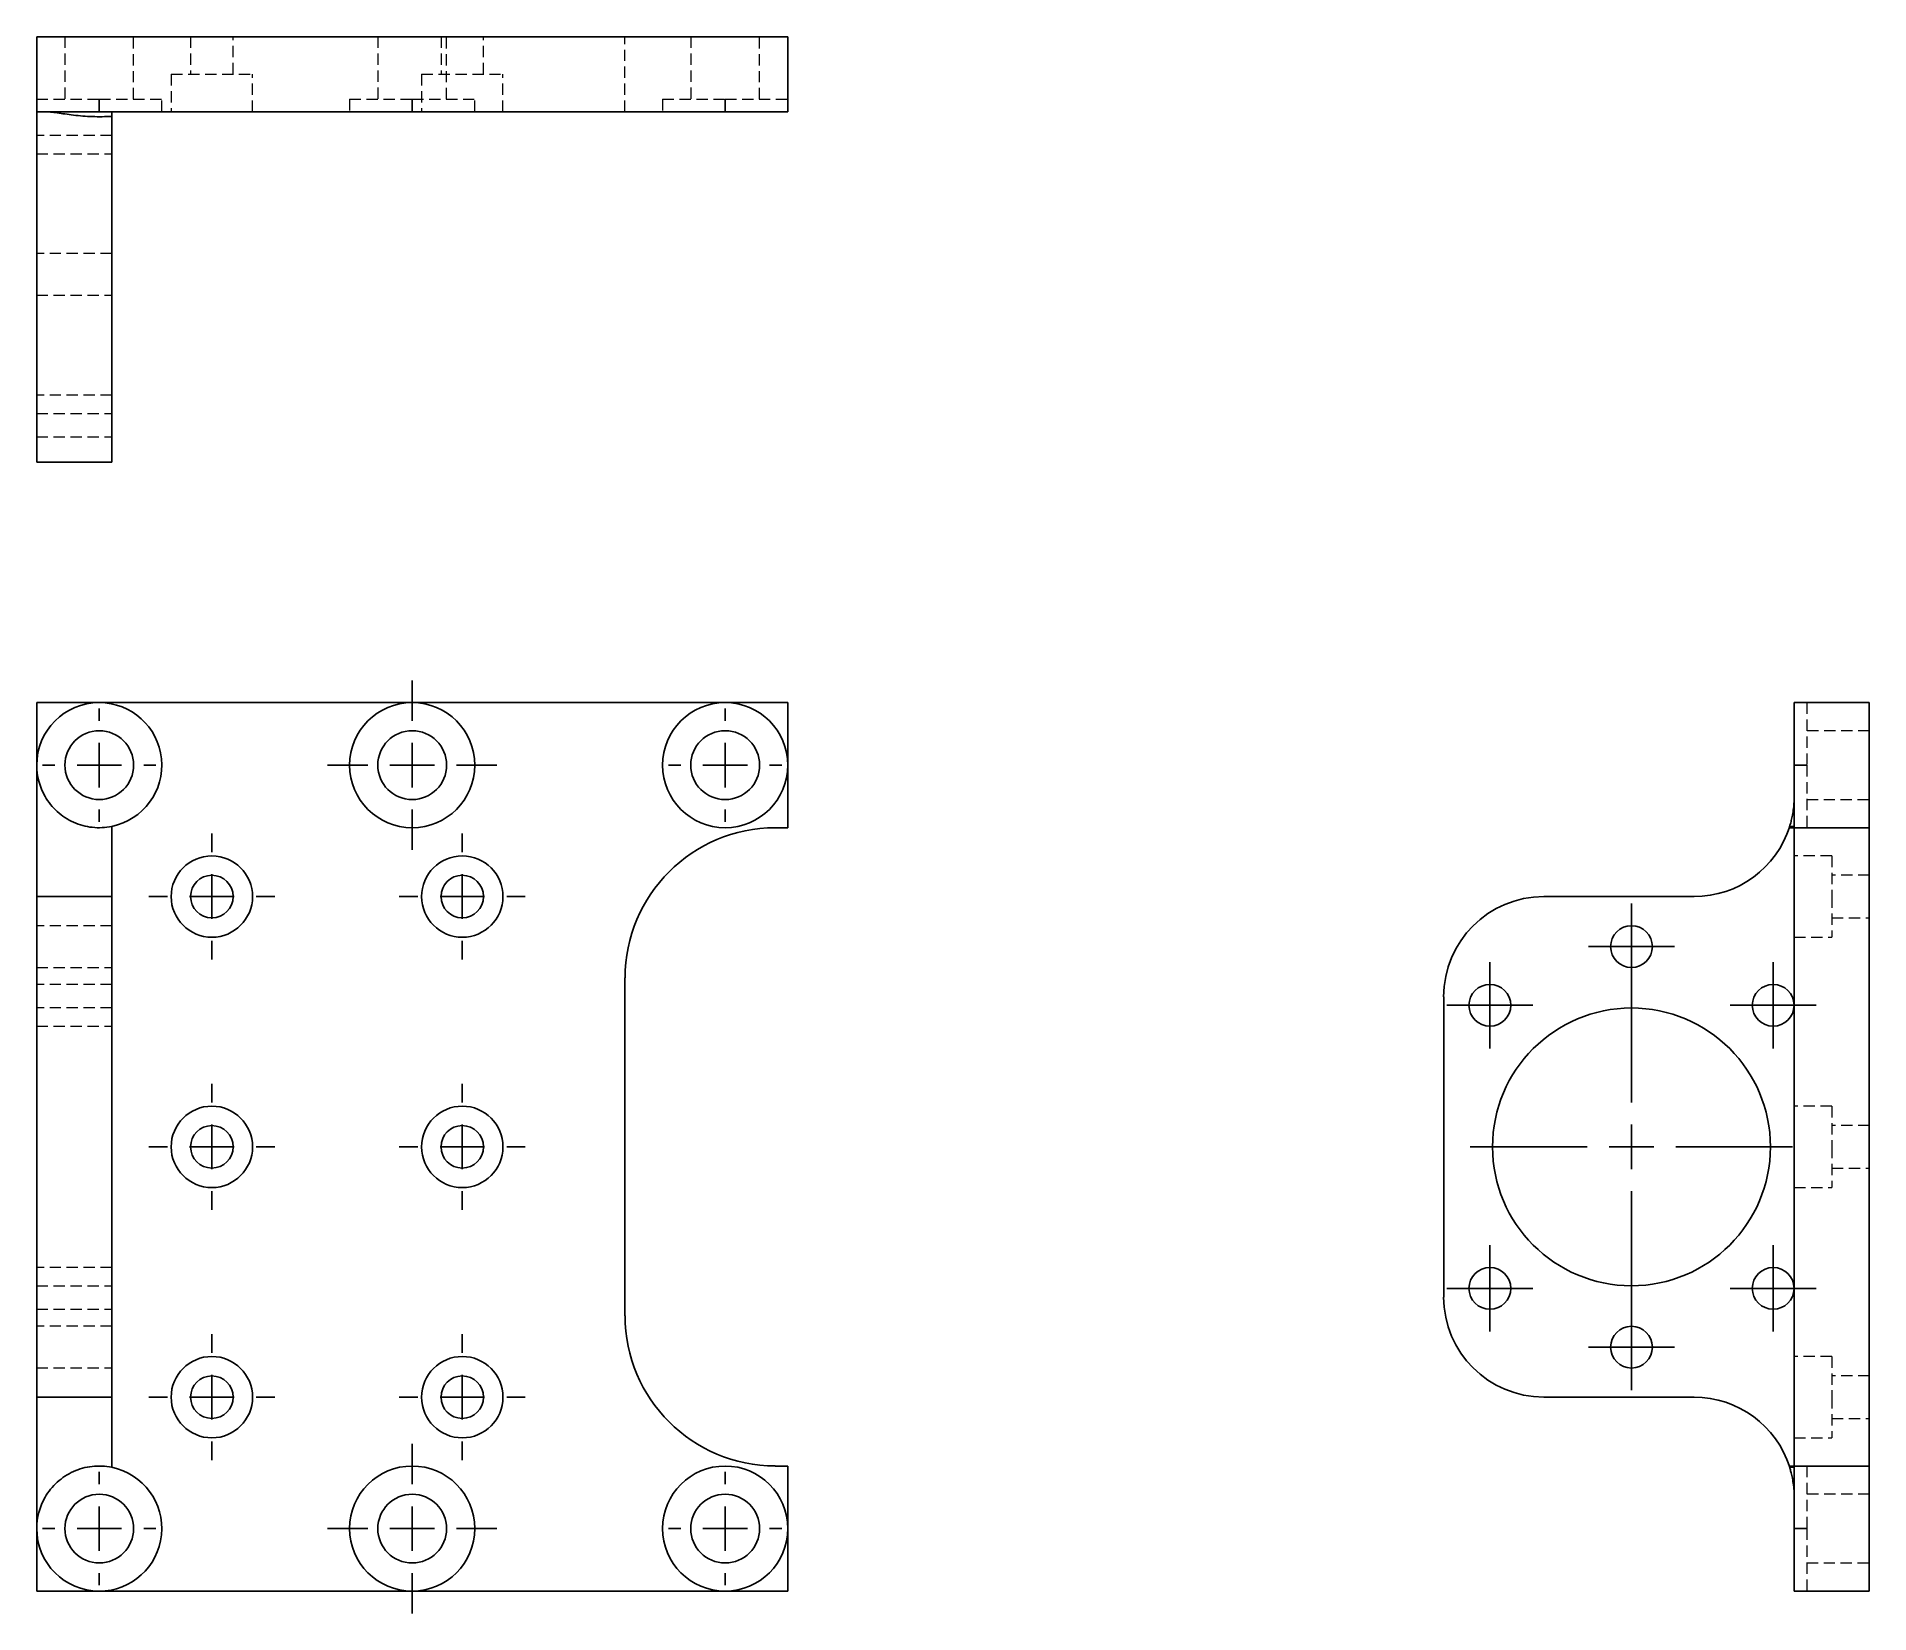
# Model space of a CAD drawing. Header units: millimetres. Extents: x 41 to 247, y 4 to 182.
import ezdxf

# ---------------------------------------------------------------- set-up
doc = ezdxf.new("R2010")
doc.units = ezdxf.units.MM
doc.linetypes.add('HIDDEN', pattern=[1.905, 1.27, -0.635])
doc.layers.add('10', color=7, linetype='Continuous')

# ---------------------------------------------------------------- blocks, each defined once
blk = doc.blocks.new('SW_CENTERMARKSYMBOL_0')
at = {"layer": '10', "color": 0}
for p, q in [((0, 5), (0, 7.08)), ((0, 0), (0, 2.5)), ((-5, 0), (-7.08, 0)), ((0, 0), (-2.5, 0)), ((0, 0), (0, -2.5)), ((0, 0), (2.5, 0)), ((5, 0), (7.08, 0)), ((0, -5), (0, -7.08))]:
    blk.add_line(p, q, dxfattribs=at)
blk = doc.blocks.new('SW_CENTERMARKSYMBOL_1')
at = {"layer": '10', "color": 0}
for p, q in [((0, 5), (0, 7.08)), ((0, 0), (0, 2.5)), ((-5, 0), (-7.08, 0)), ((0, 0), (-2.5, 0)), ((0, 0), (0, -2.5)), ((0, 0), (2.5, 0)), ((5, 0), (7.08, 0)), ((0, -5), (0, -7.08))]:
    blk.add_line(p, q, dxfattribs=at)
blk = doc.blocks.new('SW_CENTERMARKSYMBOL_2')
at = {"layer": '10', "color": 0}
for p, q in [((0, 5), (0, 7.08)), ((0, 0), (0, 2.5)), ((-5, 0), (-7.08, 0)), ((0, 0), (-2.5, 0)), ((0, 0), (0, -2.5)), ((0, 0), (2.5, 0)), ((5, 0), (7.08, 0)), ((0, -5), (0, -7.08))]:
    blk.add_line(p, q, dxfattribs=at)
blk = doc.blocks.new('SW_CENTERMARKSYMBOL_3')
at = {"layer": '10', "color": 0}
for p, q in [((0, 5), (0, 7.08)), ((0, 0), (0, 2.5)), ((-5, 0), (-7.08, 0)), ((0, 0), (-2.5, 0)), ((0, 0), (0, -2.5)), ((0, 0), (2.5, 0)), ((5, 0), (7.08, 0)), ((0, -5), (0, -7.08))]:
    blk.add_line(p, q, dxfattribs=at)
blk = doc.blocks.new('SW_CENTERMARKSYMBOL_4')
at = {"layer": '10', "color": 0}
for p, q in [((0, 5), (0, 7.08)), ((0, 0), (0, 2.5)), ((-5, 0), (-7.08, 0)), ((0, 0), (-2.5, 0)), ((0, 0), (0, -2.5)), ((0, 0), (2.5, 0)), ((5, 0), (7.08, 0)), ((0, -5), (0, -7.08))]:
    blk.add_line(p, q, dxfattribs=at)
blk = doc.blocks.new('SW_CENTERMARKSYMBOL_5')
at = {"layer": '10', "color": 0}
for p, q in [((0, 5), (0, 7.08)), ((0, 0), (0, 2.5)), ((-5, 0), (-7.08, 0)), ((0, 0), (-2.5, 0)), ((0, 0), (0, -2.5)), ((0, 0), (2.5, 0)), ((5, 0), (7.08, 0)), ((0, -5), (0, -7.08))]:
    blk.add_line(p, q, dxfattribs=at)
blk = doc.blocks.new('SW_CENTERMARKSYMBOL_6')
at = {"layer": '10', "color": 0}
for p, q in [((0, 5), (0, 6.37)), ((0, 0), (0, 2.5)), ((-5, 0), (-6.37, 0)), ((0, 0), (-2.5, 0)), ((0, 0), (0, -2.5)), ((0, 0), (2.5, 0)), ((5, 0), (6.37, 0)), ((0, -5), (0, -6.37))]:
    blk.add_line(p, q, dxfattribs=at)
blk = doc.blocks.new('SW_CENTERMARKSYMBOL_7')
at = {"layer": '10', "color": 0}
for p, q in [((0, 5), (0, 6.37)), ((0, 0), (0, 2.5)), ((-5, 0), (-6.37, 0)), ((0, 0), (-2.5, 0)), ((0, 0), (0, -2.5)), ((0, 0), (2.5, 0)), ((5, 0), (6.37, 0)), ((0, -5), (0, -6.37))]:
    blk.add_line(p, q, dxfattribs=at)
blk = doc.blocks.new('SW_CENTERMARKSYMBOL_8')
at = {"layer": '10', "color": 0}
for p, q in [((0, 5), (0, 9.54)), ((0, 0), (0, 2.5)), ((-5, 0), (-9.54, 0)), ((0, 0), (-2.5, 0)), ((0, 0), (0, -2.5)), ((0, 0), (2.5, 0)), ((5, 0), (9.54, 0)), ((0, -5), (0, -9.54))]:
    blk.add_line(p, q, dxfattribs=at)
blk = doc.blocks.new('SW_CENTERMARKSYMBOL_9')
at = {"layer": '10', "color": 0}
for p, q in [((0, 5), (0, 6.37)), ((0, 0), (0, 2.5)), ((-5, 0), (-6.37, 0)), ((0, 0), (-2.5, 0)), ((0, 0), (0, -2.5)), ((0, 0), (2.5, 0)), ((5, 0), (6.37, 0)), ((0, -5), (0, -6.37))]:
    blk.add_line(p, q, dxfattribs=at)
blk = doc.blocks.new('SW_CENTERMARKSYMBOL_10')
at = {"layer": '10', "color": 0}
for p, q in [((0, 5), (0, 6.37)), ((0, 0), (0, 2.5)), ((-5, 0), (-6.37, 0)), ((0, 0), (-2.5, 0)), ((0, 0), (0, -2.5)), ((0, 0), (2.5, 0)), ((5, 0), (6.37, 0)), ((0, -5), (0, -6.37))]:
    blk.add_line(p, q, dxfattribs=at)
blk = doc.blocks.new('SW_CENTERMARKSYMBOL_11')
at = {"layer": '10', "color": 0}
for p, q in [((0, 5), (0, 9.54)), ((0, 0), (0, 2.5)), ((-5, 0), (-9.54, 0)), ((0, 0), (-2.5, 0)), ((0, 0), (0, -2.5)), ((0, 0), (2.5, 0)), ((5, 0), (9.54, 0)), ((0, -5), (0, -9.54))]:
    blk.add_line(p, q, dxfattribs=at)
blk = doc.blocks.new('SW_CENTERMARKSYMBOL_12')
at = {"layer": '10', "color": 0}
for p, q in [((0, 5), (0, 18.13)), ((0, 0), (0, 2.5)), ((-5, 0), (-18.13, 0)), ((0, 0), (-2.5, 0)), ((0, 0), (0, -2.5)), ((0, 0), (2.5, 0)), ((5, 0), (18.13, 0)), ((0, -5), (0, -18.13))]:
    blk.add_line(p, q, dxfattribs=at)
blk = doc.blocks.new('SW_CENTERMARKSYMBOL_13')
at = {"layer": '10', "color": 0}
for p, q in [((0, 2.5), (0, 4.85)), ((0, 0), (0, 2.5)), ((-2.5, 0), (-4.85, 0)), ((0, 0), (-2.5, 0)), ((0, 0), (0, -2.5)), ((0, 0), (2.5, 0)), ((2.5, 0), (4.85, 0)), ((0, -2.5), (0, -4.85))]:
    blk.add_line(p, q, dxfattribs=at)
blk = doc.blocks.new('SW_CENTERMARKSYMBOL_14')
at = {"layer": '10', "color": 0}
for p, q in [((0, 2.5), (0, 4.85)), ((0, 0), (0, 2.5)), ((-2.5, 0), (-4.85, 0)), ((0, 0), (-2.5, 0)), ((0, 0), (0, -2.5)), ((0, 0), (2.5, 0)), ((2.5, 0), (4.85, 0)), ((0, -2.5), (0, -4.85))]:
    blk.add_line(p, q, dxfattribs=at)
blk = doc.blocks.new('SW_CENTERMARKSYMBOL_15')
at = {"layer": '10', "color": 0}
for p, q in [((0, 2.5), (0, 4.85)), ((0, 0), (0, 2.5)), ((-2.5, 0), (-4.85, 0)), ((0, 0), (-2.5, 0)), ((0, 0), (0, -2.5)), ((0, 0), (2.5, 0)), ((2.5, 0), (4.85, 0)), ((0, -2.5), (0, -4.85))]:
    blk.add_line(p, q, dxfattribs=at)
blk = doc.blocks.new('SW_CENTERMARKSYMBOL_16')
at = {"layer": '10', "color": 0}
for p, q in [((0, 2.5), (0, 4.85)), ((0, 0), (0, 2.5)), ((-2.5, 0), (-4.85, 0)), ((0, 0), (-2.5, 0)), ((0, 0), (0, -2.5)), ((0, 0), (2.5, 0)), ((2.5, 0), (4.85, 0)), ((0, -2.5), (0, -4.85))]:
    blk.add_line(p, q, dxfattribs=at)
blk = doc.blocks.new('SW_CENTERMARKSYMBOL_17')
at = {"layer": '10', "color": 0}
for p, q in [((0, 2.5), (0, 4.85)), ((0, 0), (0, 2.5)), ((-2.5, 0), (-4.85, 0)), ((0, 0), (-2.5, 0)), ((0, 0), (0, -2.5)), ((0, 0), (2.5, 0)), ((2.5, 0), (4.85, 0)), ((0, -2.5), (0, -4.85))]:
    blk.add_line(p, q, dxfattribs=at)
blk = doc.blocks.new('SW_CENTERMARKSYMBOL_18')
at = {"layer": '10', "color": 0}
for p, q in [((0, 2.5), (0, 4.85)), ((0, 0), (0, 2.5)), ((-2.5, 0), (-4.85, 0)), ((0, 0), (-2.5, 0)), ((0, 0), (0, -2.5)), ((0, 0), (2.5, 0)), ((2.5, 0), (4.85, 0)), ((0, -2.5), (0, -4.85))]:
    blk.add_line(p, q, dxfattribs=at)

msp = doc.modelspace()

# ---------------------------------------------------------------- linework, layer by layer
at = {"color": 7, "linetype": 'Continuous', "lineweight": 25}
for p, q in [((40.75, 181.94), (40.75, 173.49)), ((40.75, 181.94), (125.25, 181.94)), ((125.25, 173.49), (125.25, 181.94)), ((40.75, 173.49), (47.79, 173.49)), ((40.75, 173.49), (40.75, 162.23)), ((47.79, 173.49), (47.79, 174.9)), ((47.79, 173.49), (47.79, 174.9)), ((47.79, 173.49), (83, 173.49)), ((49.2, 173.49), (49.2, 172.97)), ((83, 173.49), (83, 174.9)), ((83, 173.49), (83, 174.9)), ((83, 173.49), (118.21, 173.49)), ((118.21, 173.49), (118.21, 174.9)), ((118.21, 173.49), (118.21, 174.9)), ((118.21, 173.49), (125.25, 173.49)), ((49.2, 162.23), (49.2, 172.97)), ((40.75, 145.32), (40.75, 162.23)), ((49.2, 162.23), (49.2, 145.32)), ((40.75, 145.32), (40.75, 134.06)), ((49.2, 134.06), (49.2, 145.32)), ((40.75, 134.06), (49.2, 134.06)), ((40.75, 107), (47.79, 107)), ((40.75, 99.96), (40.75, 107)), ((47.79, 107), (83, 107)), ((83, 107), (118.21, 107)), ((118.21, 107), (125.25, 107)), ((125.25, 107), (125.25, 99.96)), ((238.49, 107), (238.49, 99.96)), ((238.49, 107), (246.94, 107)), ((246.94, 107), (246.94, 92.92)), ((40.75, 96.44), (40.75, 99.96)), ((125.25, 99.96), (125.25, 92.92)), ((238.49, 99.96), (238.49, 92.92)), ((238.49, 99.96), (239.9, 99.96)), ((238.49, 99.96), (239.9, 99.96)), ((40.75, 96.44), (40.75, 85.17)), ((49.2, 85.17), (49.2, 93.06)), ((123.85, 92.92), (125.25, 92.92)), ((238.49, 93.06), (237.97, 93.06)), ((238.49, 92.92), (246.94, 92.92)), ((238.49, 76.01), (238.49, 92.92)), ((246.94, 92.92), (246.94, 76.01)), ((49.2, 85.17), (40.75, 85.17)), ((40.75, 85.17), (40.75, 73.9)), ((49.2, 73.9), (49.2, 85.17)), ((227.23, 85.17), (210.32, 85.17)), ((106.94, 37.99), (106.94, 76.01)), ((238.49, 37.99), (238.49, 76.01)), ((246.94, 76.01), (246.94, 37.99)), ((40.75, 73.9), (40.75, 40.1)), ((49.2, 40.1), (49.2, 73.9)), ((199.06, 40.1), (199.06, 73.9)), ((40.75, 40.1), (40.75, 28.83)), ((49.2, 28.83), (49.2, 40.1)), ((238.49, 21.08), (238.49, 37.99)), ((246.94, 37.99), (246.94, 21.08)), ((40.75, 28.83), (49.2, 28.83)), ((40.75, 28.83), (40.75, 17.56)), ((49.2, 20.94), (49.2, 28.83)), ((210.32, 28.83), (227.23, 28.83)), ((125.25, 21.08), (123.85, 21.08)), ((125.25, 21.08), (125.25, 14.04)), ((237.97, 20.94), (238.49, 20.94)), ((238.49, 21.08), (238.49, 14.04)), ((246.94, 21.08), (238.49, 21.08)), ((246.94, 21.08), (246.94, 7)), ((40.75, 14.04), (40.75, 17.56)), ((40.75, 7), (40.75, 14.04)), ((125.25, 14.04), (125.25, 7)), ((238.49, 14.04), (238.49, 7)), ((238.49, 14.04), (239.9, 14.04)), ((238.49, 14.04), (239.9, 14.04)), ((47.79, 7), (40.75, 7)), ((83, 7), (47.79, 7)), ((118.21, 7), (83, 7)), ((125.25, 7), (118.21, 7)), ((246.94, 7), (238.49, 7))]:
    msp.add_line(p, q, dxfattribs=at)
at = {"color": 7, "linetype": 'HIDDEN', "lineweight": 18}
for p, q in [((43.92, 181.94), (43.92, 174.9)), ((51.66, 174.9), (51.66, 181.94)), ((58.07, 181.94), (58.07, 177.72)), ((62.86, 177.72), (62.86, 181.94)), ((79.13, 181.94), (79.13, 174.9)), ((86.24, 181.94), (86.24, 177.72)), ((86.87, 174.9), (86.87, 181.94)), ((91.03, 177.72), (91.03, 181.94)), ((106.94, 173.49), (106.94, 181.94)), ((114.34, 181.94), (114.34, 174.9)), ((122.08, 174.9), (122.08, 181.94)), ((55.89, 177.72), (65.04, 177.72)), ((55.89, 177.72), (55.89, 173.49)), ((65.04, 173.49), (65.04, 177.72)), ((84.06, 177.72), (93.21, 177.72)), ((84.06, 177.72), (84.06, 173.49)), ((93.21, 173.49), (93.21, 177.72)), ((40.75, 174.9), (47.79, 174.9)), ((49.2, 173.46), (40.75, 173.46)), ((47.79, 174.9), (54.83, 174.9)), ((54.83, 173.49), (54.83, 174.9)), ((75.96, 174.9), (83, 174.9)), ((75.96, 174.9), (75.96, 173.49)), ((83, 174.9), (90.04, 174.9)), ((90.04, 173.49), (90.04, 174.9)), ((111.17, 174.9), (118.21, 174.9)), ((111.17, 174.9), (111.17, 173.49)), ((118.21, 174.9), (125.25, 174.9)), ((49.2, 170.82), (40.75, 170.82)), ((40.75, 168.77), (49.2, 168.77)), ((49.2, 157.53), (40.75, 157.53)), ((40.75, 152.84), (49.2, 152.84)), ((49.2, 141.59), (40.75, 141.59)), ((40.75, 139.55), (49.2, 139.55)), ((40.75, 136.9), (49.2, 136.9)), ((239.9, 107), (239.9, 99.96)), ((246.94, 103.83), (239.9, 103.83)), ((239.9, 99.96), (239.9, 92.92)), ((239.9, 96.08), (246.94, 96.08)), ((237.93, 92.92), (238.49, 92.92)), ((242.72, 89.75), (238.49, 89.75)), ((242.72, 89.75), (242.72, 85.17)), ((246.94, 87.56), (242.72, 87.56)), ((242.72, 85.17), (242.72, 80.59)), ((242.72, 82.77), (246.94, 82.77)), ((49.2, 81.88), (40.75, 81.88)), ((238.49, 80.59), (242.72, 80.59)), ((40.75, 77.19), (49.2, 77.19)), ((49.2, 75.28), (40.75, 75.28)), ((49.2, 72.63), (40.75, 72.63)), ((40.75, 70.59), (49.2, 70.59)), ((242.72, 61.58), (238.49, 61.58)), ((242.72, 61.58), (242.72, 57)), ((246.94, 59.39), (242.72, 59.39)), ((242.72, 57), (242.72, 52.42)), ((242.72, 54.61), (246.94, 54.61)), ((238.49, 52.42), (242.72, 52.42)), ((49.2, 43.41), (40.75, 43.41)), ((40.75, 41.37), (49.2, 41.37)), ((40.75, 38.72), (49.2, 38.72)), ((49.2, 36.81), (40.75, 36.81)), ((242.72, 33.41), (238.49, 33.41)), ((242.72, 33.41), (242.72, 28.83)), ((40.75, 32.12), (49.2, 32.12)), ((246.94, 31.23), (242.72, 31.23)), ((242.72, 28.83), (242.72, 24.25)), ((242.72, 26.44), (246.94, 26.44)), ((238.49, 24.25), (242.72, 24.25)), ((238.49, 21.08), (237.93, 21.08)), ((239.9, 21.08), (239.9, 14.04)), ((246.94, 17.92), (239.9, 17.92)), ((239.9, 14.04), (239.9, 7)), ((239.9, 10.17), (246.94, 10.17))]:
    msp.add_line(p, q, dxfattribs=at)
at = {"color": 7, "linetype": 'Continuous', "lineweight": 25}
for centre, radius in [((83, 99.96), 7.04), ((47.79, 99.96), 3.87), ((83, 99.96), 3.87), ((118.21, 99.96), 3.87), ((60.46, 85.17), 4.58), ((88.63, 85.17), 4.58), ((60.46, 85.17), 2.39), ((88.63, 85.17), 2.39), ((220.18, 79.54), 2.35), ((204.25, 72.93), 2.35), ((236.12, 72.93), 2.35), ((220.18, 57), 15.63), ((60.46, 57), 4.58), ((88.63, 57), 4.58), ((60.46, 57), 2.39), ((88.63, 57), 2.39), ((204.25, 41.07), 2.35), ((236.12, 41.07), 2.35), ((220.18, 34.46), 2.35), ((60.46, 28.83), 4.58), ((88.63, 28.83), 4.58), ((60.46, 28.83), 2.39), ((88.63, 28.83), 2.39), ((83, 14.04), 7.04), ((47.79, 14.04), 3.87), ((83, 14.04), 3.87), ((118.21, 14.04), 3.87)]:
    msp.add_circle(centre, radius, dxfattribs=at)
for centre, radius, start, end in [((47.79, 99.96), 7.04, 90, 180), ((47.79, 99.96), 7.04, 281.537, 90), ((118.21, 99.96), 7.04, 90, 0), ((118.21, 99.96), 7.04, 0, 90), ((47.79, 99.96), 7.04, 180, 210), ((123.85, 76.01), 16.9, 90, 180), ((227.23, 96.44), 11.27, 270, 342.5501), ((210.32, 73.9), 11.27, 90, 180), ((210.32, 40.1), 11.27, 180, 270), ((123.85, 37.99), 16.9, 180, 270), ((227.23, 17.56), 11.27, 17.4499, 90), ((47.79, 14.04), 7.04, 270, 78.463), ((118.21, 14.04), 7.04, 0, 270), ((47.79, 14.04), 7.04, 150, 180), ((47.79, 14.04), 7.04, 180, 270), ((118.21, 14.04), 7.04, 270, 0)]:
    msp.add_arc(centre, radius, start, end, dxfattribs=at)
for points, knots in [([(49.2, 172.97), (48.47, 172.93), (47.74, 172.92), (46.64, 172.96), (46.28, 172.98), (45.57, 173.04), (45.23, 173.07), (44.56, 173.15), (44.24, 173.2), (43.63, 173.28), (43.34, 173.33), (42.8, 173.4), (42.54, 173.43), (42.08, 173.48), (41.88, 173.49), (41.69, 173.49)], [0, 0, 0, 0, 0.25, 0.25, 0.375, 0.375, 0.5, 0.5, 0.625, 0.625, 0.75, 0.75, 0.875, 0.875, 1, 1, 1, 1]), ([(49.2, 93.06), (48.47, 92.91), (47.74, 92.88), (46.64, 93), (46.28, 93.07), (45.57, 93.26), (45.23, 93.39), (44.56, 93.69), (44.24, 93.86), (43.63, 94.26), (43.34, 94.48), (42.8, 94.97), (42.54, 95.24), (42.08, 95.81), (41.88, 96.12), (41.69, 96.44)], [0, 0, 0, 0, 0.25, 0.25, 0.375, 0.375, 0.5, 0.5, 0.625, 0.625, 0.75, 0.75, 0.875, 0.875, 1, 1, 1, 1]), ([(237.98, 93.09), (237.99, 93.12), (238.02, 93.22), (238.13, 93.58), (238.27, 94.15), (238.39, 94.85), (238.47, 95.62), (238.49, 96.16), (238.49, 96.44)], [0, 0, 0, 0, 0.090153, 0.284515, 0.477698, 0.676129, 0.836398, 1, 1, 1, 1]), ([(41.69, 17.56), (42.06, 18.21), (42.52, 18.77), (43.34, 19.51), (43.63, 19.74), (44.24, 20.13), (44.56, 20.31), (45.22, 20.61), (45.57, 20.74), (46.27, 20.93), (46.63, 21), (47.36, 21.08), (47.73, 21.09), (48.47, 21.06), (48.83, 21.02), (49.2, 20.94)], [0, 0, 0, 0, 0.25, 0.25, 0.375, 0.375, 0.5, 0.5, 0.625, 0.625, 0.75, 0.75, 0.875, 0.875, 1, 1, 1, 1]), ([(238.49, 17.56), (238.48, 17.89), (238.47, 18.54), (238.36, 19.36), (238.22, 20.06), (238.09, 20.57), (238, 20.87), (237.98, 20.92), (237.98, 20.93)], [0, 0, 0, 0, 0.192583, 0.391129, 0.583589, 0.781232, 0.980319, 1, 1, 1, 1])]:
    msp.add_open_spline(points, degree=3, knots=knots, dxfattribs=at)
at = {"color": 7, "linetype": 'HIDDEN', "lineweight": 18}
for points, knots in [([(237.93, 92.93), (237.93, 92.93), (237.93, 92.93), (237.97, 93.04), (237.98, 93.09)], [0, 0, 0, 0, 0.5948464, 1, 1, 1, 1]), ([(237.98, 20.93), (237.96, 21), (237.93, 21.09), (237.93, 21.07), (237.93, 21.07)], [0, 0, 0, 0, 0.759237, 1, 1, 1, 1])]:
    msp.add_open_spline(points, degree=3, knots=knots, dxfattribs=at)

# ---------------------------------------------------------------- block references
at = {"layer": '10'}
for name, p in [('SW_CENTERMARKSYMBOL_11', (83, 99.96)), ('SW_CENTERMARKSYMBOL_7', (47.79, 99.96)), ('SW_CENTERMARKSYMBOL_6', (118.21, 99.96)), ('SW_CENTERMARKSYMBOL_0', (60.46, 85.17)), ('SW_CENTERMARKSYMBOL_5', (88.63, 85.17)), ('SW_CENTERMARKSYMBOL_15', (220.18, 79.54)), ('SW_CENTERMARKSYMBOL_17', (204.25, 72.93)), ('SW_CENTERMARKSYMBOL_16', (236.12, 72.93)), ('SW_CENTERMARKSYMBOL_12', (220.18, 57)), ('SW_CENTERMARKSYMBOL_1', (60.46, 57)), ('SW_CENTERMARKSYMBOL_4', (88.63, 57)), ('SW_CENTERMARKSYMBOL_14', (204.25, 41.07)), ('SW_CENTERMARKSYMBOL_13', (236.12, 41.07)), ('SW_CENTERMARKSYMBOL_18', (220.18, 34.46)), ('SW_CENTERMARKSYMBOL_2', (60.46, 28.83)), ('SW_CENTERMARKSYMBOL_3', (88.63, 28.83)), ('SW_CENTERMARKSYMBOL_8', (83, 14.04)), ('SW_CENTERMARKSYMBOL_9', (47.79, 14.04)), ('SW_CENTERMARKSYMBOL_10', (118.21, 14.04))]:
    msp.add_blockref(name, p, dxfattribs=at)

doc.saveas('drawing.dxf')
